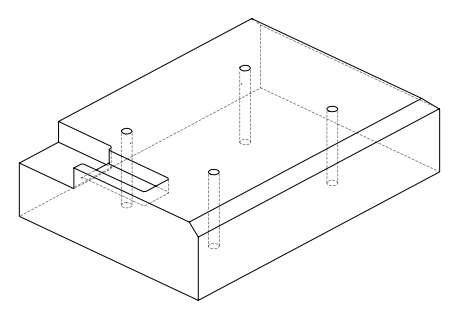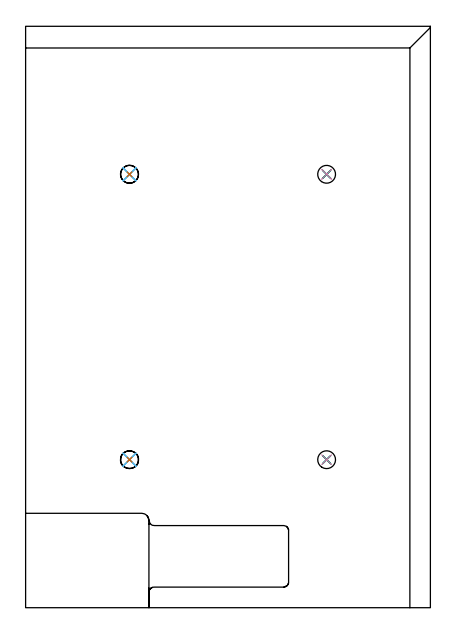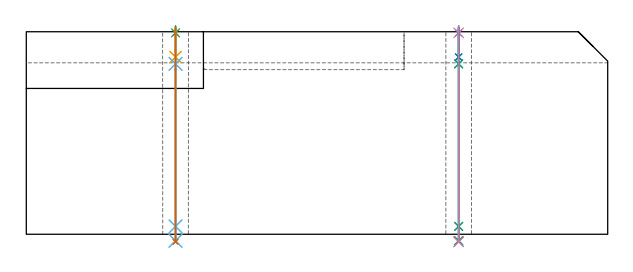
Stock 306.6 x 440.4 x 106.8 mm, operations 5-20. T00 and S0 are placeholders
(PLAN: 20 operations, 15 tool changes, 122.8 min)
(1 AREA_MILL | FG_CHAMFER_SURFACE | UGT0205_001 | 14.7 min | 41221 mm3)
(2 AREA_MILL_1 | FG_CHAMFER_SURFACE_1 | UGT0205_001 | 20.99 min | 51564 mm3)
(3 MILL_OPEN_POCKET | POCKET_OPEN | NXT0201_013 | Follow Part, ap 2.5, ae 75% | 42.92 min | 199506 mm3)
(4 MILL_OPEN_POCKET_1 | POCKET_OPEN_1 | UGT0201_014 | Follow Part, ap 1.5, ae 75% | 39.91 min | 104419 mm3)
(5 SPOT_DRILL | STEP1HOLE | NXT0321_9005460120000 | 0.03 min | 0 mm3)
(6 SPOT_DRILL_1 | STEP1HOLE_1 | NXT0321_9005460120000 | 0.03 min | 6 mm3)
(7 SPOT_DRILL_2 | STEP1HOLE_2 | NXT0321_9005460120000 | 0.03 min | 0 mm3)
(8 SPOT_DRILL_3 | STEP1HOLE_3 | NXT0321_9005460120000 | 0.03 min | 2 mm3)
(9 DRILL_BLIND_HOLE_INTO_CENTER | STEP1HOLE | UGT0301_205 | 0.06 min | 0 mm3)
(10 GUN_DRILL_THROUGH_HOLE | STEP1HOLE | UGT0307_005 | 0.52 min | 4658 mm3)
(11 DRILL_TO_ENLARGE_THROUGH_HOLE | STEP1HOLE | NXT0301_102 | 0.45 min | 7730 mm3)
(12 DRILL_BLIND_HOLE_INTO_CENTER_1 | STEP1HOLE_1 | UGT0301_205 | 0.06 min | 684 mm3)
(13 GUN_DRILL_THROUGH_HOLE_1 | STEP1HOLE_1 | UGT0307_005 | 0.52 min | 5135 mm3)
(14 DRILL_TO_ENLARGE_THROUGH_HOLE_1 | STEP1HOLE_1 | NXT0301_102 | 0.45 min | 9407 mm3)
(15 DRILL_BLIND_HOLE_INTO_CENTER_2 | STEP1HOLE_2 | UGT0301_205 | 0.06 min | 0 mm3)
(16 GUN_DRILL_THROUGH_HOLE_2 | STEP1HOLE_2 | UGT0307_005 | 0.52 min | 4676 mm3)
(17 DRILL_TO_ENLARGE_THROUGH_HOLE_2 | STEP1HOLE_2 | NXT0301_102 | 0.45 min | 7721 mm3)
(18 DRILL_BLIND_HOLE_INTO_CENTER_3 | STEP1HOLE_3 | UGT0301_205 | 0.06 min | 708 mm3)
(19 GUN_DRILL_THROUGH_HOLE_3 | STEP1HOLE_3 | UGT0307_005 | 0.52 min | 5113 mm3)
(20 DRILL_TO_ENLARGE_THROUGH_HOLE_3 | STEP1HOLE_3 | NXT0301_102 | 0.45 min | 9411 mm3)
(TOOL UGT0205_001 | Chamfer Mill 20 x 3 x 45 deg. | D20 FL50 Z2)
(TOOL NXT0201_013 | ENDMILL 10mm | D10 FL30 Z4)
(TOOL UGT0201_014 | End mill 6 mm | D6 FL24 Z4)
(TOOL NXT0321_9005460120000 | NC Spot Drill, 142deg, 12mm, Carbide, Uncoated | D12 PA142 FL30 Z2)
(TOOL UGT0301_205 | Twist Drill 8.9 mm | D8.9 PA118 FL78 Z2)
(TOOL UGT0307_005 | Gun Drill 8.3 mm | D8.3 PA130 FL24 Z1)
(TOOL NXT0301_102 | Carbide Drill 13.5mm [860.1-1350-108A1-MM 2214] | D13.5 PA140 FL123 Z2)
(OP 5 SPOT_DRILL)
G17 G21 G94 G90
T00 M6
G54
G17 G0 G90 X78.7 Y112.1 S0 M3
G43 Z116.8 H0
G94 G81 G98 Z106.215 F250. R109.8
G80
M5
M2
(OP 6 SPOT_DRILL_1)
G17 G21 G94 G90
T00 M6
G54
G17 G0 G90 X228. Y112.1 S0 M3
G43 Z116.8 H0
G94 G81 G98 Z106.215 F250. R109.8
G80
M5
M2
(OP 7 SPOT_DRILL_2)
G17 G21 G94 G90
T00 M6
G54
G17 G0 G90 X78.7 Y328.3 S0 M3
G43 Z116.8 H0
G94 G81 G98 Z106.215 F250. R109.8
G80
M5
M2
(OP 8 SPOT_DRILL_3)
G17 G21 G94 G90
T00 M6
G54
G17 G0 G90 X228. Y328.3 S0 M3
G43 Z116.8 H0
G94 G81 G98 Z106.215 F250. R109.8
G80
M5
M2
(OP 9 DRILL_BLIND_HOLE_INTO_CENTER)
G17 G21 G94 G90
T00 M6
G54
G17 G0 G90 X78.7 Y112.1 S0 M3
G43 Z116.8 H0
G94 G81 G98 Z93.45 F250. R108.8
G80
M5
M2
(OP 10 GUN_DRILL_THROUGH_HOLE)
G17 G21 G94 G90
T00 M6
G54
G17 G0 G90 X78.7 Y112.1 M8
G43 Z116.8 H0
Z104.614
S716 M3
G94 G1 Z89.858 F125. M26
G4 X.084
Z4.15 F250.
G4 X.084
Z-3.435 F125.
G4 X.084
M5
M9
G0 Z104.614
Z116.8
M2
(OP 11 DRILL_TO_ENLARGE_THROUGH_HOLE)
G17 G21 G94 G90
T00 M6
G54
G17 G0 G90 X78.7 Y112.1 S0 M3
G43 Z116.8 H1
G94 G73 G98 Z-3.957 F250. Q12.306 R108.8
G80
M5
M2
(OP 12 DRILL_BLIND_HOLE_INTO_CENTER_1)
G17 G21 G94 G90
T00 M6
G54
G17 G0 G90 X228. Y112.1 S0 M3
G43 Z116.8 H0
G94 G81 G98 Z93.45 F250. R108.8
G80
M5
M2
(OP 13 GUN_DRILL_THROUGH_HOLE_1)
G17 G21 G94 G90
T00 M6
G54
G17 G0 G90 X228. Y112.1 M8
G43 Z116.8 H0
Z104.614
S716 M3
G94 G1 Z89.858 F125. M26
G4 X.084
Z4.15 F250.
G4 X.084
Z-3.435 F125.
G4 X.084
M5
M9
G0 Z104.614
Z116.8
M2
(OP 14 DRILL_TO_ENLARGE_THROUGH_HOLE_1)
G17 G21 G94 G90
T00 M6
G54
G17 G0 G90 X228. Y112.1 S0 M3
G43 Z116.8 H1
G94 G73 G98 Z-3.957 F250. Q12.306 R108.8
G80
M5
M2
(OP 15 DRILL_BLIND_HOLE_INTO_CENTER_2)
G17 G21 G94 G90
T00 M6
G54
G17 G0 G90 X78.7 Y328.3 S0 M3
G43 Z116.8 H0
G94 G81 G98 Z93.45 F250. R108.8
G80
M5
M2
(OP 16 GUN_DRILL_THROUGH_HOLE_2)
G17 G21 G94 G90
T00 M6
G54
G17 G0 G90 X78.7 Y328.3 M8
G43 Z116.8 H0
Z104.614
S716 M3
G94 G1 Z89.858 F125. M26
G4 X.084
Z4.15 F250.
G4 X.084
Z-3.435 F125.
G4 X.084
M5
M9
G0 Z104.614
Z116.8
M2
(OP 17 DRILL_TO_ENLARGE_THROUGH_HOLE_2)
G17 G21 G94 G90
T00 M6
G54
G17 G0 G90 X78.7 Y328.3 S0 M3
G43 Z116.8 H1
G94 G73 G98 Z-3.957 F250. Q12.306 R108.8
G80
M5
M2
(OP 18 DRILL_BLIND_HOLE_INTO_CENTER_3)
G17 G21 G94 G90
T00 M6
G54
G17 G0 G90 X228. Y328.3 S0 M3
G43 Z116.8 H0
G94 G81 G98 Z93.45 F250. R108.8
G80
M5
M2
(OP 19 GUN_DRILL_THROUGH_HOLE_3)
G17 G21 G94 G90
T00 M6
G54
G17 G0 G90 X228. Y328.3 M8
G43 Z116.8 H0
Z104.614
S716 M3
G94 G1 Z89.858 F125. M26
G4 X.084
Z4.15 F250.
G4 X.084
Z-3.435 F125.
G4 X.084
M5
M9
G0 Z104.614
Z116.8
M2
(OP 20 DRILL_TO_ENLARGE_THROUGH_HOLE_3)
G17 G21 G94 G90
T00 M6
G54
G17 G0 G90 X228. Y328.3 S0 M3
G43 Z116.8 H1
G94 G73 G98 Z-3.957 F250. Q12.306 R108.8
G80
M5
M2
